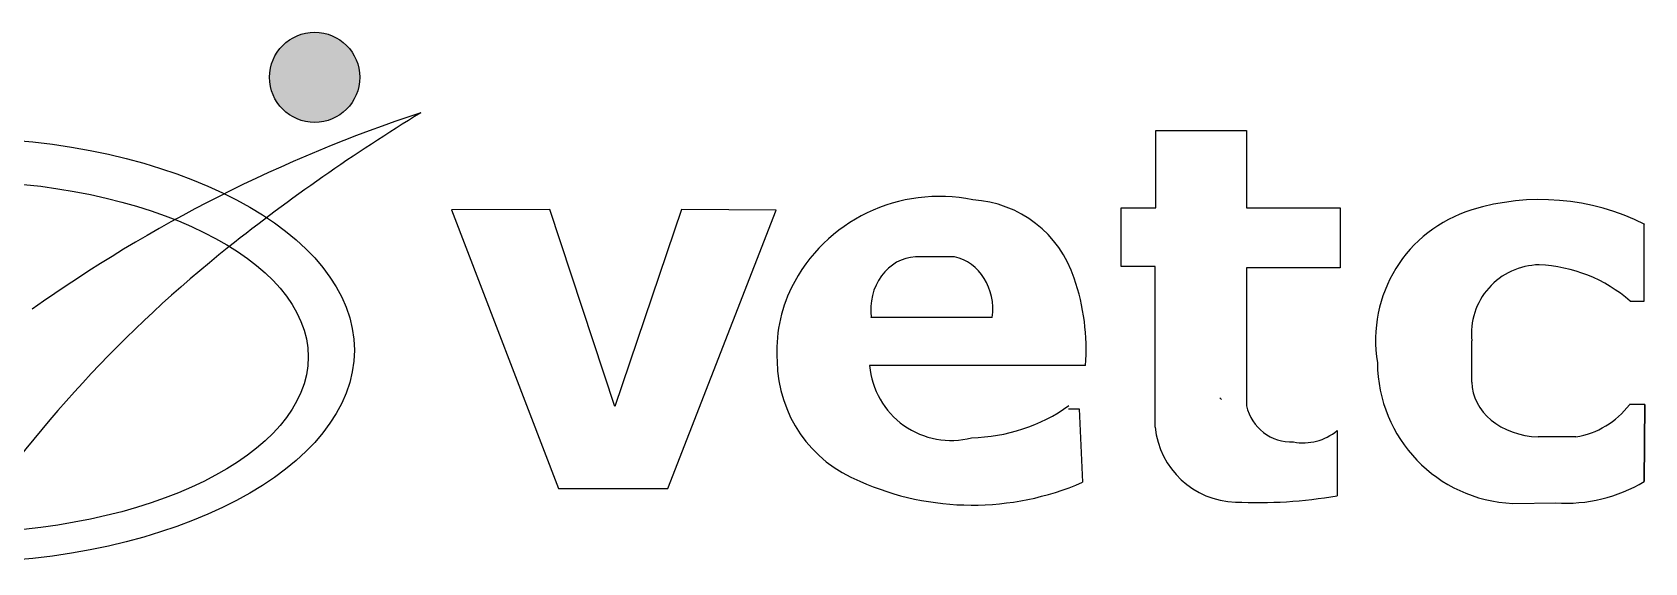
# Model space of a CAD drawing. Header units: millimetres. Extents: x 0 to 841, y 0 to 594.
# Drawn here: x 682.42 to 704.04, y 87.48 to 94.6 of the extents above; entities that cross this region are included whole.
import ezdxf

# ---------------------------------------------------------------- set-up
doc = ezdxf.new("R2010")
doc.units = ezdxf.units.MM
doc.header["$LTSCALE"] = 1.2
doc.layers.add('35', color=7, linetype='Continuous', lineweight=25)

msp = doc.modelspace()

# ---------------------------------------------------------------- hatches: boundary and pattern name
at = {"layer": '35'}
msp.add_hatch(color=256, dxfattribs=at).paths.add_polyline_path([(686.81, 93.994, 1), (685.6, 93.994, 1)])

# ---------------------------------------------------------------- linework, layer by layer
for p, q in [((688.041, 92.209), (688.046, 92.213)), ((694.788, 91.586), (694.263, 91.586)), ((697.48, 89.299), (697.48, 91.454)), ((693.669, 90.774), (695.294, 90.774)), ((693.669, 90.773), (693.669, 90.774)), ((701.727, 89.903), (701.727, 90.459)), ((698.368, 89.673), (698.348, 89.693)), ((704.045, 89.602), (703.842, 89.602)), ((704.037, 88.571), (704.045, 89.602)), ((704.045, 89.602), (704.038, 88.572)), ((699.918, 89.254), (699.918, 88.379)), ((703.122, 89.168), (702.616, 89.168)), ((702.274, 88.277), (702.852, 88.285))]:
    msp.add_line(p, q, dxfattribs=at)
for points in [[(697.48, 91.454), (697.021, 91.454), (697.021, 92.242), (697.487, 92.242), (697.487, 93.28), (698.704, 93.28), (698.704, 92.242), (699.96, 92.242), (699.96, 91.437), (698.704, 91.437), (698.704, 89.585)], [(690.231, 89.579), (689.361, 92.221), (688.04, 92.214), (689.478, 88.477)], [(689.478, 88.477), (690.943, 88.477), (692.394, 92.213)], [(692.394, 92.213), (691.124, 92.221), (690.231, 89.579)], [(703.85, 90.991), (704.038, 90.991), (704.038, 92.02)], [(696.545, 90.127), (693.65, 90.127), (693.649, 90.126)], [(696.315, 89.546), (696.461, 89.546), (696.503, 88.56)]]:
    msp.add_lwpolyline(points, dxfattribs=at)
msp.add_circle((686.205, 93.994), 0.605, dxfattribs=at)
for centre, radius, start, end in [((693.752, 74.945), 19.557, 108.2412, 125.4198), ((701.561, 70.837), 26.619, 121.5563, 128.3285), ((694.58, 90.182), 2.214, 78.1818, 153.4256), ((694.944, 90.831), 1.521, 17.8896, 86.6586), ((702.644, 89.246), 3.108, 63.2083, 107.2021), ((702.257, 90.471), 1.822, 106.958, 189.6818), ((695.999, 77.996), 17.553, 128.5803, 146.05), ((693.64, 90.343), 2.913, 355.7351, 19.13), ((702.643, 90.556), 0.922, 90.9584, 186.0164), ((702.548, 89.496), 1.983, 48.9228, 87.6766), ((694.397, 90.31), 1.994, 154.3487, 183.6218), ((694.17, 90.212), 1.763, 180.9147, 248.3029), ((694.742, 90.219), 1.097, 184.8601, 284.5167), ((702.357, 90.172), 1.897, 180.2152, 267.4856), ((694.965, 91.508), 2.351, 271.2552, 305.2681), ((699.31, 89.722), 0.621, 192.7792, 272.2628), ((702.931, 90.298), 1.146, 279.5928, 322.5462), ((698.585, 89.406), 1.111, 185.5058, 268.5279), ((699.466, 89.788), 0.699, 259.1117, 310.2572), ((695.027, 91.972), 3.718, 246.066, 293.4026), ((702.995, 90.292), 2.012, 265.9477, 301.2036), ((698.862, 94.46), 6.172, 267.1617, 279.8493)]:
    msp.add_arc(centre, radius, start, end, dxfattribs=at)
for centre, major_axis, ratio in [((681.338, 90.333), (5.4, 0), 0.528293), ((681.338, 90.243), (4.781, 0), 0.49425)]:
    msp.add_ellipse(centre, major_axis=major_axis, ratio=ratio, dxfattribs=at)
for centre, major_axis, ratio, start_param, end_param in [((694.29, 90.874), (0, -0.712), 0.880856, 3.185051, 4.854658), ((694.67, 90.881), (0, 0.717), 0.880776, 4.56178, 6.095477), ((702.661, 89.905), (-0.934, 0), 0.790089, 0.002176, 1.522775)]:
    msp.add_ellipse(centre, major_axis=major_axis, ratio=ratio, start_param=start_param, end_param=end_param, dxfattribs=at)

doc.saveas('drawing.dxf')
